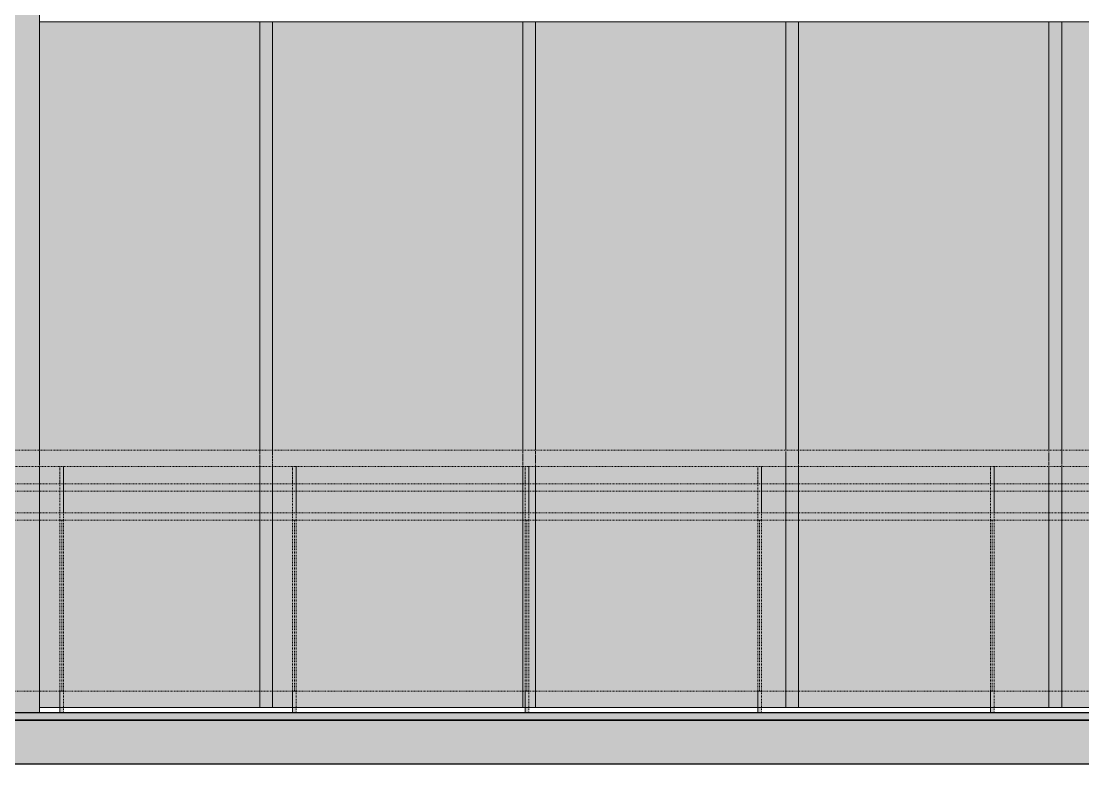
# Model space of a CAD drawing. Header units: inches. Extents: x -55396 to -733, y -290 to 853.
# Drawn here: x -23951.9 to -23805.9, y -6 to 96.1 of the extents above; entities that cross this region are included whole.
import ezdxf

# ---------------------------------------------------------------- set-up
doc = ezdxf.new("R2010")
doc.units = ezdxf.units.IN
doc.header["$MEASUREMENT"] = 0
for name, pattern in [('Dash 1_16_', [0.125, 0.0625, -0.0625]), ('Grid Line 1_2_', [0.875, 0.5, -0.125, 0.125, -0.125]), ('Grid Line 1_2__2_', [0.875, 0.5, -0.125, 0.125, -0.125])]:
    doc.linetypes.add(name, pattern=pattern)
for name, color, linetype, lineweight in [('A-FLOR', 192, 'Continuous', 9), ('A-FLOR-HRAL', 11, 'Continuous', 9), ('A-FLOR-LEVL', 51, 'Continuous', 9), ('A-GLAZ-CURT', 52, 'Continuous', 9), ('A-GLAZ-CWMG', 51, 'Continuous', 9), ('S-BEAM', 12, 'Continuous', 9)]:
    doc.layers.add(name, color=color, linetype=linetype, lineweight=lineweight)

# ---------------------------------------------------------------- blocks, each defined once
blk = doc.blocks.new('Locker Rooms and Restrooms_rvt-1-Section 13')
at = {"layer": 'A-FLOR-LEVL', "linetype": 'Grid Line 1_2__2_'}
blk.add_line((-26557.32, 0), (-21746.96, 0), dxfattribs=at)
blk = doc.blocks.new('Struct_Xcel_Sports Complex_rvt-1-Section 13')
at = {"layer": 'A-FLOR'}
blk.add_hatch(color=254, dxfattribs=at).paths.add_polyline_path([(-26273.39, -6), (-22066.14, -6), (-22066.14, 0), (-26273.39, 0), (-26273.39, -1.58)], flags=0)
at = {"layer": 'A-FLOR', "color": 130, "lineweight": 25}
for p, q in [((-22066.14, 0), (-26273.39, 0)), ((-26273.39, -6), (-22066.14, -6))]:
    blk.add_line(p, q, dxfattribs=at)
blk = doc.blocks.new('Railing - 2_ 8_-V97-Section 13')
at = {"layer": 'A-FLOR-HRAL', "linetype": 'Dash 1_16_', "transparency": 33554432}
blk.add_hatch(color=256, dxfattribs=at).paths.add_polyline_path([(-24186.75, 4), (-24170.32, 4), (-24170.32, 27.5), (-24202.32, 27.5), (-24202.32, 4), (-24202.07, 4)], flags=0)
at = {"layer": 'A-FLOR-HRAL', "linetype": 'Dash 1_16_'}
for p, q in [((-24202.32, 4), (-24202.32, 27.5)), ((-24202.32, 27.5), (-24202.07, 27.5)), ((-24202.07, 27.5), (-24202.32, 27.5)), ((-24202.32, 27.5), (-24202.32, 4)), ((-24202.07, 27.5), (-24170.57, 27.5)), ((-24170.57, 27.5), (-24202.07, 27.5)), ((-24170.57, 27.5), (-24170.32, 27.5)), ((-24170.32, 27.5), (-24170.57, 27.5)), ((-24170.32, 27.5), (-24170.32, 4)), ((-24170.32, 4), (-24170.32, 27.5)), ((-24202.07, 4), (-24202.32, 4)), ((-24202.32, 4), (-24202.07, 4)), ((-24170.57, 4), (-24202.07, 4)), ((-24202.07, 4), (-24170.57, 4)), ((-24170.32, 4), (-24170.57, 4)), ((-24170.57, 4), (-24170.32, 4))]:
    blk.add_line(p, q, dxfattribs=at)
blk = doc.blocks.new('Railing - 2_ x 1_2_-V101-Section 13')
at = {"layer": 'A-FLOR-HRAL', "linetype": 'Dash 1_16_', "transparency": 33554432}
blk.add_hatch(color=256, dxfattribs=at).paths.add_polyline_path([(-24074.57, 1), (-24074.07, 1), (-24074.07, 34.87), (-24074.57, 34.87), (-24074.57, 17.96)], flags=0)
at = {"layer": 'A-FLOR-HRAL', "linetype": 'Dash 1_16_'}
for p, q in [((-24074.57, 34.87), (-24074.57, 32.5)), ((-24074.07, 34.87), (-24074.57, 34.87)), ((-24074.57, 1), (-24074.57, 34.87)), ((-24074.57, 34.87), (-24074.07, 34.87)), ((-24074.07, 1), (-24074.07, 34.87)), ((-24074.07, 32.5), (-24074.07, 34.87)), ((-24074.57, 32.5), (-24074.57, 31.5)), ((-24074.07, 31.5), (-24074.07, 32.5)), ((-24074.57, 31.5), (-24074.57, 28.5)), ((-24074.07, 28.5), (-24074.07, 31.5)), ((-24074.57, 28.5), (-24074.57, 4)), ((-24074.07, 4), (-24074.07, 28.5)), ((-24074.57, 4), (-24074.57, 1)), ((-24074.07, 1), (-24074.07, 4))]:
    blk.add_line(p, q, dxfattribs=at)
blk = doc.blocks.new('Railing - Railing-939582-Section 13')
at = {"layer": 'A-FLOR-HRAL', "linetype": 'Dash 1_16_', "transparency": 33554432}
for points in [[(-24103.31, 36), (-23233.26, 36), (-23233.26, 37.12), (-23280.95, 37.12), (-23314.13, 37.12), (-23793.5, 37.12), (-23849.79, 37.11), (-23863.85, 37.11), (-23888.64, 37.12), (-23964.01, 37.12), (-23982.9, 37.11), (-24022.97, 37.12), (-24243.39, 37.04), (-24243.39, 36), (-24105.29, 36)], [(-23237.15, 34.87), (-23233.26, 34.93), (-23233.26, 36), (-24243.39, 36), (-24243.39, 34.88), (-24195.39, 34.88), (-24163.47, 34.88), (-23690.19, 34.87), (-23238.7, 34.87)], [(-23737.48, 31.5), (-23233.26, 31.5), (-23233.26, 32.5), (-24243.39, 32.5), (-24243.39, 31.5), (-23746.12, 31.5)], [(-23737.48, 27.5), (-23233.26, 27.5), (-23233.26, 28.5), (-24243.39, 28.5), (-24243.39, 27.5), (-23754.07, 27.5)]]:
    blk.add_hatch(color=256, dxfattribs=at).paths.add_polyline_path(points, flags=0)
at = {"layer": 'A-FLOR-HRAL', "linetype": 'Dash 1_16_'}
for p, q in [((-23233.26, 37.12), (-24243.39, 37.12)), ((-24243.39, 34.87), (-23233.26, 34.87)), ((-23978.07, 32.5), (-23946.57, 32.5)), ((-23946.57, 32.5), (-23978.07, 32.5)), ((-23946.57, 32.5), (-23946.07, 32.5)), ((-23946.07, 32.5), (-23946.57, 32.5)), ((-23946.07, 32.5), (-23914.57, 32.5)), ((-23914.57, 32.5), (-23946.07, 32.5)), ((-23914.57, 32.5), (-23914.07, 32.5)), ((-23914.07, 32.5), (-23914.57, 32.5)), ((-23914.07, 32.5), (-23882.57, 32.5)), ((-23882.57, 32.5), (-23914.07, 32.5)), ((-23882.57, 32.5), (-23882.07, 32.5)), ((-23882.07, 32.5), (-23882.57, 32.5)), ((-23882.07, 32.5), (-23850.57, 32.5)), ((-23850.57, 32.5), (-23882.07, 32.5)), ((-23850.57, 32.5), (-23850.07, 32.5)), ((-23850.07, 32.5), (-23850.57, 32.5)), ((-23850.07, 32.5), (-23818.57, 32.5)), ((-23818.57, 32.5), (-23850.07, 32.5)), ((-23818.57, 32.5), (-23818.07, 32.5)), ((-23818.07, 32.5), (-23818.57, 32.5)), ((-23818.07, 32.5), (-23786.57, 32.5)), ((-23786.57, 32.5), (-23818.07, 32.5)), ((-23946.57, 31.5), (-23978.07, 31.5)), ((-23946.57, 31.5), (-23978.07, 31.5)), ((-23946.07, 31.5), (-23946.57, 31.5)), ((-23946.07, 31.5), (-23946.57, 31.5)), ((-23914.57, 31.5), (-23946.07, 31.5)), ((-23914.57, 31.5), (-23946.07, 31.5)), ((-23914.07, 31.5), (-23914.57, 31.5)), ((-23914.07, 31.5), (-23914.57, 31.5)), ((-23882.57, 31.5), (-23914.07, 31.5)), ((-23882.57, 31.5), (-23914.07, 31.5)), ((-23882.07, 31.5), (-23882.57, 31.5)), ((-23882.07, 31.5), (-23882.57, 31.5)), ((-23850.57, 31.5), (-23882.07, 31.5)), ((-23850.57, 31.5), (-23882.07, 31.5)), ((-23850.07, 31.5), (-23850.57, 31.5)), ((-23850.07, 31.5), (-23850.57, 31.5)), ((-23818.57, 31.5), (-23850.07, 31.5)), ((-23818.57, 31.5), (-23850.07, 31.5)), ((-23818.07, 31.5), (-23818.57, 31.5)), ((-23818.07, 31.5), (-23818.57, 31.5)), ((-23786.57, 31.5), (-23818.07, 31.5)), ((-23786.57, 31.5), (-23818.07, 31.5)), ((-23978.07, 28.5), (-23946.57, 28.5)), ((-23946.57, 28.5), (-23978.07, 28.5)), ((-23946.57, 28.5), (-23946.07, 28.5)), ((-23946.07, 28.5), (-23946.57, 28.5)), ((-23946.07, 28.5), (-23914.57, 28.5)), ((-23914.57, 28.5), (-23946.07, 28.5)), ((-23914.57, 28.5), (-23914.07, 28.5)), ((-23914.07, 28.5), (-23914.57, 28.5)), ((-23914.07, 28.5), (-23882.57, 28.5)), ((-23882.57, 28.5), (-23914.07, 28.5)), ((-23882.57, 28.5), (-23882.07, 28.5)), ((-23882.07, 28.5), (-23882.57, 28.5)), ((-23882.07, 28.5), (-23850.57, 28.5)), ((-23850.57, 28.5), (-23882.07, 28.5)), ((-23850.57, 28.5), (-23850.07, 28.5)), ((-23850.07, 28.5), (-23850.57, 28.5)), ((-23850.07, 28.5), (-23818.57, 28.5)), ((-23818.57, 28.5), (-23850.07, 28.5)), ((-23818.57, 28.5), (-23818.07, 28.5)), ((-23818.07, 28.5), (-23818.57, 28.5)), ((-23818.07, 28.5), (-23786.57, 28.5)), ((-23786.57, 28.5), (-23818.07, 28.5)), ((-23946.57, 27.5), (-23978.07, 27.5)), ((-23946.57, 27.5), (-23978.07, 27.5)), ((-23946.07, 27.5), (-23946.57, 27.5)), ((-23946.07, 27.5), (-23946.57, 27.5)), ((-23914.57, 27.5), (-23946.07, 27.5)), ((-23914.57, 27.5), (-23946.07, 27.5)), ((-23914.07, 27.5), (-23914.57, 27.5)), ((-23914.07, 27.5), (-23914.57, 27.5)), ((-23882.57, 27.5), (-23914.07, 27.5)), ((-23882.57, 27.5), (-23914.07, 27.5)), ((-23882.07, 27.5), (-23882.57, 27.5)), ((-23882.07, 27.5), (-23882.57, 27.5)), ((-23850.57, 27.5), (-23882.07, 27.5)), ((-23850.57, 27.5), (-23882.07, 27.5)), ((-23850.07, 27.5), (-23850.57, 27.5)), ((-23850.07, 27.5), (-23850.57, 27.5)), ((-23818.57, 27.5), (-23850.07, 27.5)), ((-23818.57, 27.5), (-23850.07, 27.5)), ((-23818.07, 27.5), (-23818.57, 27.5)), ((-23818.07, 27.5), (-23818.57, 27.5)), ((-23786.57, 27.5), (-23818.07, 27.5)), ((-23786.57, 27.5), (-23818.07, 27.5))]:
    blk.add_line(p, q, dxfattribs=at)
for name, p in [('Railing - 2_ x 1_2_-V101-Section 13', (128, 0)), ('Railing - 2_ x 1_2_-V101-Section 13', (160, 0)), ('Railing - 2_ x 1_2_-V101-Section 13', (192, 0)), ('Railing - 2_ x 1_2_-V101-Section 13', (224, 0)), ('Railing - 2_ x 1_2_-V101-Section 13', (256, 0)), ('Railing - 2_ 8_-V97-Section 13', (224, 0)), ('Railing - 2_ 8_-V97-Section 13', (256, 0)), ('Railing - 2_ 8_-V97-Section 13', (288, 0)), ('Railing - 2_ 8_-V97-Section 13', (320, 0)), ('Railing - 2_ 8_-V97-Section 13', (352, 0)), ('Railing - 2_ 8_-V97-Section 13', (384, 0))]:
    blk.add_blockref(name, p)
blk = doc.blocks.new('columns and girder2 - one-V185-Section 13')
at = {"layer": 'S-BEAM'}
blk.add_hatch(color=256, dxfattribs=at).paths.add_polyline_path([(-23949.39, 1), (-23949.39, 294.37), (-23959.39, 294.37), (-23959.39, 1)], flags=0)
for p, q in [((-23949.39, 294.37), (-23949.39, 37.12)), ((-23949.39, 37.02), (-23949.39, 36.3)), ((-23949.39, 36.29), (-23949.39, 35.74)), ((-23949.39, 35.73), (-23949.39, 34.99)), ((-23949.39, 34.89), (-23949.39, 32.5)), ((-23949.39, 32.5), (-23949.39, 31.5)), ((-23949.39, 31.5), (-23949.39, 28.5)), ((-23949.39, 28.5), (-23949.39, 4)), ((-23949.39, 4), (-23949.39, 1))]:
    blk.add_line(p, q, dxfattribs=at)
blk = doc.blocks.new('System Panel - Interior Glazing-V206-Section 13')
at = {"layer": 'A-GLAZ-CURT'}
blk.add_hatch(color=256, dxfattribs=at).paths.add_polyline_path([(-23949.39, 1.75), (-23919.08, 1.75), (-23919.08, 96), (-23949.39, 96), (-23949.39, 4)], flags=0)
for p, q in [((-23919.08, 96), (-23949.39, 96)), ((-23949.39, 1.75), (-23946.57, 1.75)), ((-23946.57, 1.75), (-23946.07, 1.75)), ((-23946.07, 1.75), (-23919.08, 1.75))]:
    blk.add_line(p, q, dxfattribs=at)
blk = doc.blocks.new('System Panel - Interior Glazing-V207-Section 13')
at = {"layer": 'A-GLAZ-CURT'}
blk.add_hatch(color=256, dxfattribs=at).paths.add_polyline_path([(-23917.33, 1.75), (-23882.89, 1.75), (-23882.89, 96), (-23917.33, 96), (-23917.33, 4)], flags=0)
for p, q in [((-23882.89, 96), (-23917.33, 96)), ((-23917.33, 1.75), (-23914.57, 1.75)), ((-23914.57, 1.75), (-23914.07, 1.75)), ((-23914.07, 1.75), (-23882.89, 1.75))]:
    blk.add_line(p, q, dxfattribs=at)
blk = doc.blocks.new('System Panel - Interior Glazing-V208-Section 13')
at = {"layer": 'A-GLAZ-CURT'}
blk.add_hatch(color=256, dxfattribs=at).paths.add_polyline_path([(-23846.7, 1.75), (-23846.7, 96), (-23881.14, 96), (-23881.14, 1.75), (-23850.07, 1.75)], flags=0)
for p, q in [((-23846.7, 96), (-23881.14, 96)), ((-23881.14, 1.75), (-23850.57, 1.75)), ((-23850.57, 1.75), (-23850.07, 1.75)), ((-23850.07, 1.75), (-23846.7, 1.75))]:
    blk.add_line(p, q, dxfattribs=at)
blk = doc.blocks.new('System Panel - Interior Glazing-V209-Section 13')
at = {"layer": 'A-GLAZ-CURT'}
h = blk.add_hatch(color=256, dxfattribs=at)
h.paths.add_polyline_path([(-23844.95, 1.75), (-23810.52, 1.75), (-23810.52, 96), (-23844.95, 96), (-23844.95, 4)], flags=0)
h.paths.add_polyline_path([(-23835.33, 34.88), (-23835.33, 34.88), (-23835, 34.88)], flags=0)
for p, q in [((-23810.52, 96), (-23844.95, 96)), ((-23844.95, 1.75), (-23818.57, 1.75)), ((-23818.57, 1.75), (-23818.07, 1.75)), ((-23818.07, 1.75), (-23810.52, 1.75))]:
    blk.add_line(p, q, dxfattribs=at)
blk = doc.blocks.new('System Panel - Interior Glazing-V210-Section 13')
at = {"layer": 'A-GLAZ-CURT'}
blk.add_hatch(color=256, dxfattribs=at).paths.add_polyline_path([(-23808.77, 1.75), (-23774.33, 1.75), (-23774.33, 96), (-23808.77, 96), (-23808.77, 4)], flags=0)
for p, q in [((-23774.33, 96), (-23808.77, 96)), ((-23808.77, 1.75), (-23786.57, 1.75)), ((-23786.57, 1.75), (-23786.07, 1.75)), ((-23786.07, 1.75), (-23774.33, 1.75))]:
    blk.add_line(p, q, dxfattribs=at)
blk = doc.blocks.new('Rectangular Mullion - Interior 1_75_ x 4_5_-V250-Section 13')
at = {"layer": 'A-GLAZ-CWMG'}
blk.add_hatch(color=256, dxfattribs=at).paths.add_polyline_path([(-23917.33, 1.75), (-23917.33, 96), (-23919.08, 96), (-23919.08, 1.75)], flags=0)
for p, q in [((-23919.08, 96), (-23917.33, 96)), ((-23919.08, 96), (-23919.08, 37.12)), ((-23917.33, 37.12), (-23917.33, 96)), ((-23919.08, 37.04), (-23919.08, 36.84)), ((-23919.08, 36.79), (-23919.08, 36.57)), ((-23917.33, 36.46), (-23917.33, 37.03)), ((-23919.08, 36.49), (-23919.08, 36.08)), ((-23919.08, 36), (-23919.08, 35.49)), ((-23919.08, 35.42), (-23919.08, 35.22)), ((-23919.08, 35.16), (-23919.08, 34.96)), ((-23917.33, 36), (-23917.33, 36.39)), ((-23917.33, 35.62), (-23917.33, 35.92)), ((-23917.33, 35.33), (-23917.33, 35.53)), ((-23917.33, 34.96), (-23917.33, 35.26)), ((-23919.08, 34.88), (-23919.08, 32.5)), ((-23917.33, 32.5), (-23917.33, 34.88)), ((-23919.08, 32.5), (-23919.08, 31.5)), ((-23917.33, 31.5), (-23917.33, 32.5)), ((-23919.08, 31.5), (-23919.08, 28.5)), ((-23917.33, 28.5), (-23917.33, 31.5)), ((-23919.08, 28.5), (-23919.08, 4)), ((-23917.33, 4), (-23917.33, 28.5)), ((-23919.08, 4), (-23919.08, 1.75)), ((-23917.33, 1.75), (-23917.33, 4)), ((-23917.33, 1.75), (-23919.08, 1.75))]:
    blk.add_line(p, q, dxfattribs=at)
blk = doc.blocks.new('Rectangular Mullion - Interior 1_75_ x 4_5_-V251-Section 13')
at = {"layer": 'A-GLAZ-CWMG'}
blk.add_hatch(color=256, dxfattribs=at).paths.add_polyline_path([(-23882.07, 1.75), (-23881.14, 1.75), (-23881.14, 96), (-23882.89, 96), (-23882.89, 1.75), (-23882.32, 1.75)], flags=0)
for p, q in [((-23882.89, 96), (-23881.14, 96)), ((-23882.89, 96), (-23882.89, 37.12)), ((-23881.14, 37.11), (-23881.14, 96)), ((-23882.89, 37.06), (-23882.89, 36.94)), ((-23882.89, 36.94), (-23882.89, 36.75)), ((-23882.89, 36.68), (-23882.89, 35.59)), ((-23881.14, 36.54), (-23881.14, 37)), ((-23882.89, 35.5), (-23882.89, 35.03)), ((-23881.14, 35.28), (-23881.14, 36.45)), ((-23881.14, 34.97), (-23881.14, 35.16)), ((-23882.89, 34.9), (-23882.89, 32.5)), ((-23881.14, 32.5), (-23881.14, 34.88)), ((-23882.89, 32.5), (-23882.89, 31.5)), ((-23881.14, 31.5), (-23881.14, 32.5)), ((-23882.89, 31.5), (-23882.89, 28.5)), ((-23881.14, 28.5), (-23881.14, 31.5)), ((-23882.89, 28.5), (-23882.89, 4)), ((-23881.14, 4), (-23881.14, 28.5)), ((-23882.89, 4), (-23882.89, 1.75)), ((-23881.14, 1.75), (-23881.14, 4)), ((-23882.57, 1.75), (-23882.89, 1.75)), ((-23882.07, 1.75), (-23882.57, 1.75)), ((-23881.14, 1.75), (-23882.07, 1.75))]:
    blk.add_line(p, q, dxfattribs=at)
blk = doc.blocks.new('Rectangular Mullion - Interior 1_75_ x 4_5_-V252-Section 13')
at = {"layer": 'A-GLAZ-CWMG'}
blk.add_hatch(color=256, dxfattribs=at).paths.add_polyline_path([(-23844.95, 1.75), (-23844.95, 96), (-23846.7, 96), (-23846.7, 1.75)], flags=0)
for p, q in [((-23846.7, 96), (-23844.95, 96)), ((-23846.7, 96), (-23846.7, 37.11)), ((-23844.95, 37.11), (-23844.95, 96)), ((-23846.7, 36.92), (-23846.7, 36.26)), ((-23844.95, 36.86), (-23844.95, 37.01)), ((-23844.95, 36.53), (-23844.95, 36.85)), ((-23844.95, 36.01), (-23844.95, 36.51)), ((-23846.7, 36.23), (-23846.7, 35.74)), ((-23846.7, 35.71), (-23846.7, 35.16)), ((-23846.7, 35.09), (-23846.7, 34.93)), ((-23844.95, 35.53), (-23844.95, 35.99)), ((-23844.95, 35.14), (-23844.95, 35.48)), ((-23844.95, 34.91), (-23844.95, 35.06)), ((-23846.7, 34.88), (-23846.7, 32.5)), ((-23844.95, 32.5), (-23844.95, 34.88)), ((-23846.7, 32.5), (-23846.7, 31.5)), ((-23844.95, 31.5), (-23844.95, 32.5)), ((-23846.7, 31.5), (-23846.7, 28.5)), ((-23844.95, 28.5), (-23844.95, 31.5)), ((-23846.7, 28.5), (-23846.7, 4)), ((-23844.95, 4), (-23844.95, 28.5)), ((-23846.7, 4), (-23846.7, 1.75)), ((-23844.95, 1.75), (-23844.95, 4)), ((-23844.95, 1.75), (-23846.7, 1.75))]:
    blk.add_line(p, q, dxfattribs=at)
blk = doc.blocks.new('Rectangular Mullion - Interior 1_75_ x 4_5_-V253-Section 13')
at = {"layer": 'A-GLAZ-CWMG'}
blk.add_hatch(color=256, dxfattribs=at).paths.add_polyline_path([(-23808.77, 1.75), (-23808.77, 96), (-23810.52, 96), (-23810.52, 1.75)], flags=0)
for p, q in [((-23810.52, 96), (-23808.77, 96)), ((-23810.52, 96), (-23810.52, 37.12)), ((-23808.77, 37.12), (-23808.77, 96)), ((-23810.52, 37.04), (-23810.52, 36.94)), ((-23810.52, 36.79), (-23810.52, 35.55)), ((-23808.77, 36.83), (-23808.77, 37.02)), ((-23808.77, 36.52), (-23808.77, 36.79)), ((-23810.52, 35.47), (-23810.52, 35.02)), ((-23808.77, 36.08), (-23808.77, 36.5)), ((-23808.77, 35.21), (-23808.77, 36)), ((-23808.77, 34.97), (-23808.77, 35.1)), ((-23810.52, 34.88), (-23810.52, 32.5)), ((-23808.77, 32.5), (-23808.77, 34.88)), ((-23810.52, 32.5), (-23810.52, 31.5)), ((-23808.77, 31.5), (-23808.77, 32.5)), ((-23810.52, 31.5), (-23810.52, 28.5)), ((-23808.77, 28.5), (-23808.77, 31.5)), ((-23810.52, 28.5), (-23810.52, 4)), ((-23808.77, 4), (-23808.77, 28.5)), ((-23810.52, 4), (-23810.52, 1.75)), ((-23808.77, 1.75), (-23808.77, 4)), ((-23808.77, 1.75), (-23810.52, 1.75))]:
    blk.add_line(p, q, dxfattribs=at)

msp = doc.modelspace()

# ---------------------------------------------------------------- hatches: boundary and pattern name
at = {"layer": 'A-FLOR'}
msp.add_hatch(color=256, dxfattribs=at).paths.add_polyline_path([(-23875.71, 0), (-23085.89, 0), (-23085.89, 1), (-24603.39, 1), (-24603.39, 0), (-23910.27, 0)], flags=0)

# ---------------------------------------------------------------- linework, layer by layer
at = {"layer": 'A-FLOR', "lineweight": 25}
for p, q in [((-23085.89, 1), (-26010.64, 1)), ((-26010.64, 0), (-23085.89, 0))]:
    msp.add_line(p, q, dxfattribs=at)
at = {"layer": 'A-FLOR-LEVL', "linetype": 'Grid Line 1_2_'}
msp.add_line((-26557.32, 0), (-21746.96, 0), dxfattribs=at)

# ---------------------------------------------------------------- block references
at = {"layer": 'A-FLOR-HRAL', "linetype": 'Dash 1_16_'}
msp.add_blockref('Railing - Railing-939582-Section 13', (0, 0), dxfattribs=at)
at = {"layer": 'A-GLAZ-CURT'}
for name in ['System Panel - Interior Glazing-V206-Section 13', 'System Panel - Interior Glazing-V207-Section 13', 'System Panel - Interior Glazing-V208-Section 13', 'System Panel - Interior Glazing-V209-Section 13', 'System Panel - Interior Glazing-V210-Section 13']:
    msp.add_blockref(name, (0, 0), dxfattribs=at)
at = {"layer": 'A-GLAZ-CWMG'}
for name in ['Rectangular Mullion - Interior 1_75_ x 4_5_-V250-Section 13', 'Rectangular Mullion - Interior 1_75_ x 4_5_-V251-Section 13', 'Rectangular Mullion - Interior 1_75_ x 4_5_-V252-Section 13', 'Rectangular Mullion - Interior 1_75_ x 4_5_-V253-Section 13']:
    msp.add_blockref(name, (0, 0), dxfattribs=at)
at = {"layer": 'S-BEAM'}
msp.add_blockref('columns and girder2 - one-V185-Section 13', (0, 0), dxfattribs=at)

# ---------------------------------------------------------------- next in the draw order: block references
at = {"lineweight": 5}
msp.add_blockref('Locker Rooms and Restrooms_rvt-1-Section 13', (0, 0), dxfattribs=at)

# ---------------------------------------------------------------- next in the draw order: block references
msp.add_blockref('Struct_Xcel_Sports Complex_rvt-1-Section 13', (0, 0), dxfattribs=at)

doc.saveas('drawing.dxf')
